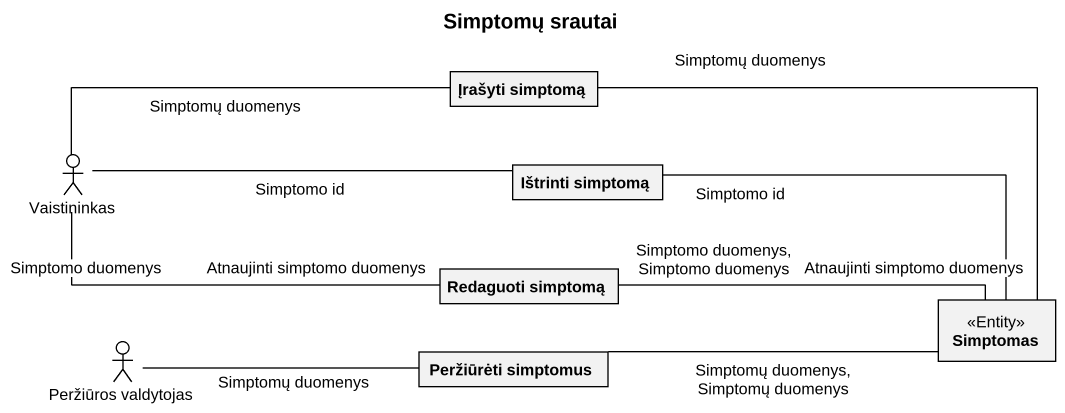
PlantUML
@startuml
title Simptomų srautai
allowmixing
hide circle
hide empty members
class "Įrašyti simptomą" as Įrašyti_simptomą
actor Vaistininkas
class "Ištrinti simptomą" as Ištrinti_simptomą
class "Redaguoti simptomą" as Redaguoti_simptomą
class Simptomas <<Entity>>
actor "Peržiūros valdytojas" as Peržiūros_valdytojas
class "Peržiūrėti simptomus" as Peržiūrėti_simptomus
Įrašyti_simptomą -right- Simptomas : Simptomų duomenys
Vaistininkas -right- Įrašyti_simptomą : Simptomų duomenys
Vaistininkas -right- Ištrinti_simptomą : Simptomo id
Vaistininkas -right- Redaguoti_simptomą : Simptomo duomenys\nAtnaujinti simptomo duomenys
Ištrinti_simptomą -right- Simptomas : Simptomo id
Redaguoti_simptomą -right- Simptomas : Simptomo duomenys, Simptomo duomenys\nAtnaujinti simptomo duomenys
Peržiūros_valdytojas -right- Peržiūrėti_simptomus : Simptomų duomenys
Peržiūrėti_simptomus -right- Simptomas : Simptomų duomenys, Simptomų duomenys
@enduml
